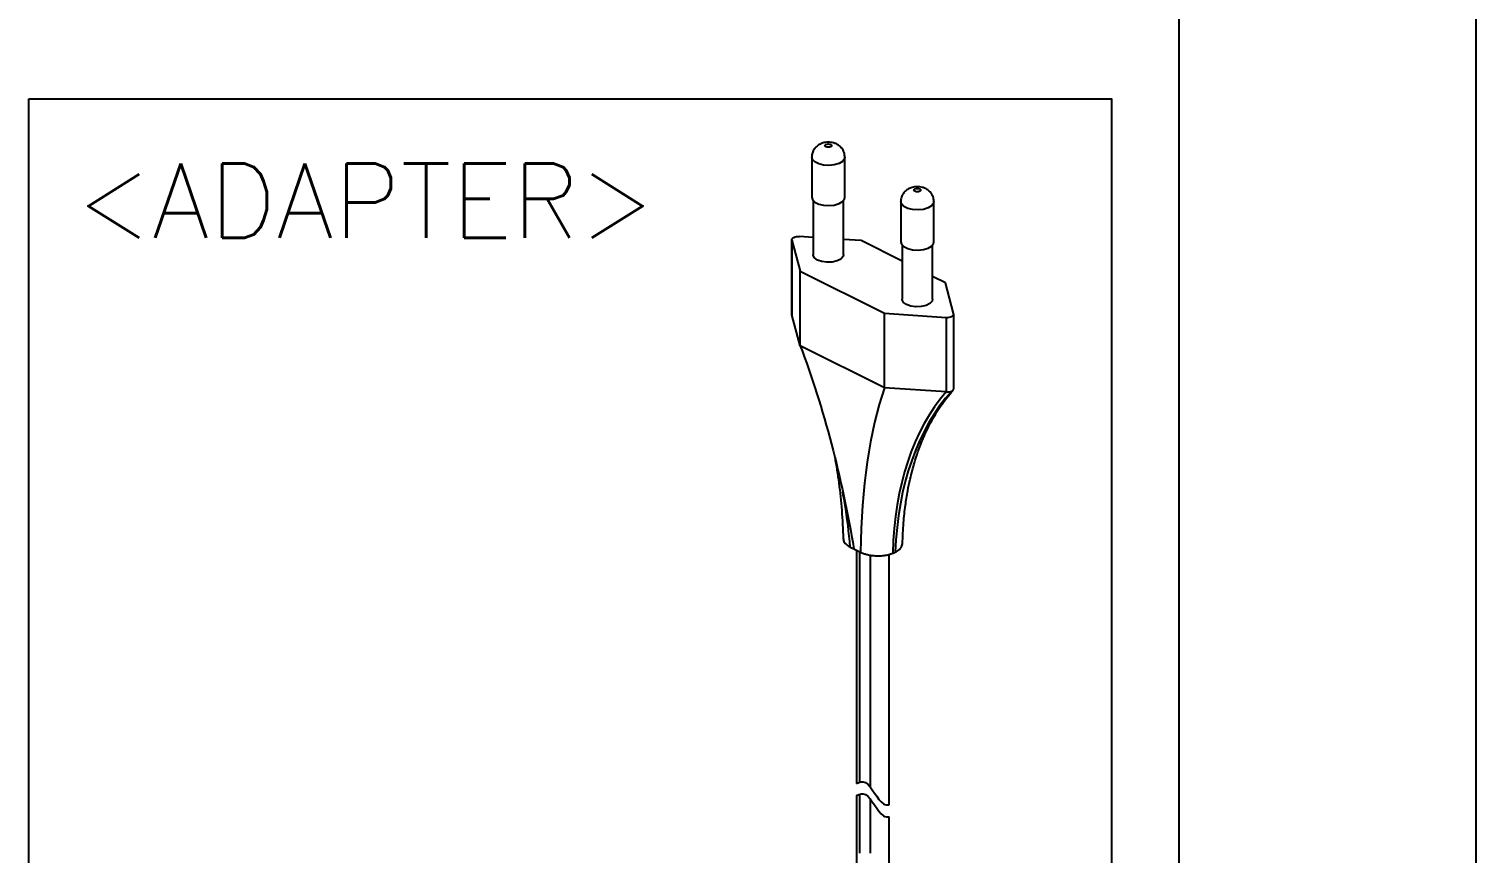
# Model space of a CAD drawing. Extents: x 7948 to 8542, y -4601 to -4181.
# Drawn here: x 8473.8 to 8541.9, y -4288.7 to -4249.9 of the extents above; entities that cross this region are included whole.
import ezdxf

# ---------------------------------------------------------------- set-up
doc = ezdxf.new("R2010")
doc.units = 0
doc.header["$LTSCALE"] = 7
doc.header["$MEASUREMENT"] = 0
doc.layers.get('0').update_dxf_attribs({"color": 2, "linetype": 'CONTINUOUS'})
for name, color, linetype in [('BODY', 7, 'CONTINUOUS'), ('DIM', 2, 'CONTINUOUS'), ('TXT', 4, 'CONTINUOUS')]:
    doc.layers.add(name, color=color, linetype=linetype)
doc.styles.add('GHS', font='romans', dxfattribs={"bigfont": 'ghs'})

# ---------------------------------------------------------------- blocks, each defined once
blk = doc.blocks.new('BORDER')
blk.add_line((1, 0), (1, 1))

msp = doc.modelspace()

# ---------------------------------------------------------------- linework, layer by layer
at = {"linetype": 'Continuous'}
for p, q in [((8510.6431, -4255.93719), (8510.6431, -4257.82859)), ((8512.2031, -4257.82859), (8512.2031, -4255.93719)), ((8510.7055, -4257.98144), (8510.7055, -4260.53059)), ((8512.1407, -4260.53059), (8512.1407, -4257.98144)), ((8514.83483, -4258.03306), (8514.83483, -4259.92446)), ((8516.39483, -4259.92446), (8516.39483, -4258.03306)), ((8509.70934, -4259.82972), (8509.70934, -4263.34229)), ((8509.71208, -4259.85033), (8510.09939, -4261.30275)), ((8509.71208, -4263.36293), (8509.71208, -4259.85033)), ((8510.7055, -4259.71795), (8510.06258, -4259.67509)), ((8512.96742, -4259.86874), (8512.1407, -4259.81363)), ((8514.89723, -4260.83365), (8512.96742, -4259.86874)), ((8514.89723, -4260.07731), (8514.89723, -4262.62646)), ((8516.33243, -4262.62646), (8516.33243, -4260.07731)), ((8510.09939, -4261.30275), (8514.0705, -4263.28831)), ((8510.09939, -4264.81535), (8510.09939, -4261.30275)), ((8516.93853, -4261.8543), (8516.33243, -4261.55125)), ((8517.32584, -4263.30672), (8516.93853, -4261.8543)), ((8509.71165, -4263.34228), (8509.71208, -4263.36293)), ((8510.09939, -4264.81535), (8509.71208, -4263.36293)), ((8514.0705, -4263.28831), (8516.97534, -4263.48197)), ((8514.0705, -4266.80091), (8514.0705, -4263.28831)), ((8517.32858, -4266.83991), (8517.32858, -4263.32733)), ((8516.97534, -4263.48197), (8516.97534, -4266.99456)), ((8514.0705, -4266.80091), (8510.09939, -4264.81535)), ((8516.97534, -4266.99456), (8514.0705, -4266.80091)), ((8512.46, -4274.29453), (8512.62642, -4274.37774)), ((8512.62642, -4274.37774), (8512.94536, -4274.5372)), ((8512.74588, -4274.43747), (8512.74588, -4285.43228)), ((8512.90123, -4285.36334), (8512.90123, -4274.51514)), ((8513.38659, -4274.66722), (8513.38659, -4285.57499)), ((8514.29204, -4286.4307), (8514.29204, -4274.63489)), ((8512.74588, -4285.99508), (8512.74588, -4288.70054)), ((8512.90123, -4288.70054), (8512.90123, -4285.92614)), ((8513.38659, -4286.13779), (8513.38659, -4288.70054)), ((8514.29204, -4288.70054), (8514.29204, -4286.9935)), ((8512.74588, -4288.70054), (8512.74588, -4296.53208)), ((8514.29204, -4296.77476), (8514.29204, -4288.70054))]:
    msp.add_line(p, q, dxfattribs=at)
at = {"color": 1, "ltscale": 0.5}
msp.add_lwpolyline([(8473.78485, -4253.19964), (8524.75248, -4253.19964), (8524.75248, -4364.98281), (8473.78485, -4364.98281)], close=True, dxfattribs=at)
at = {"linetype": 'Continuous', "flags": 128}
for points in [[(8512.2031, -4255.93661), (8512.1865, -4256.01723), (8512.09316, -4256.13683), (8511.92721, -4256.2348), (8511.70663, -4256.30051), (8511.45533, -4256.32686), (8511.20053, -4256.31098), (8510.96986, -4256.25459), (8510.78829, -4256.16381), (8510.67552, -4256.04847), (8510.6431, -4255.93746)], [(8510.6431, -4257.82859), (8510.67552, -4257.93987), (8510.78829, -4258.05521), (8510.96986, -4258.14599), (8511.20053, -4258.20238), (8511.45533, -4258.21826), (8511.70663, -4258.19191), (8511.92721, -4258.1262), (8512.09316, -4258.02823), (8512.1865, -4257.90863), (8512.2031, -4257.82859)], [(8516.39482, -4258.03247), (8516.37822, -4258.11309), (8516.28489, -4258.23269), (8516.11894, -4258.33066), (8515.89836, -4258.39638), (8515.64706, -4258.42272), (8515.39226, -4258.40684), (8515.16159, -4258.35046), (8514.98002, -4258.25968), (8514.86725, -4258.14434), (8514.83483, -4258.03332)], [(8509.71208, -4259.85033), (8509.71081, -4259.81462), (8509.72582, -4259.77969), (8509.75632, -4259.74739), (8509.80073, -4259.71941), (8509.8567, -4259.69721), (8509.9213, -4259.68195), (8509.99115, -4259.67445), (8510.06258, -4259.67509)], [(8514.83483, -4259.92446), (8514.86725, -4260.03574), (8514.98002, -4260.15108), (8515.16159, -4260.24186), (8515.39226, -4260.29824), (8515.64706, -4260.31412), (8515.89836, -4260.28778), (8516.11894, -4260.22206), (8516.28489, -4260.12409), (8516.37822, -4260.00449), (8516.39483, -4259.92446)], [(8512.1407, -4260.53059), (8512.11624, -4260.62346), (8512.01092, -4260.73639), (8511.83469, -4260.8245), (8511.60882, -4260.87717), (8511.36055, -4260.88803), (8511.11983, -4260.85578), (8510.91568, -4260.7843), (8510.77273, -4260.68223), (8510.70823, -4260.56186), (8510.7055, -4260.53059)], [(8516.33243, -4262.62646), (8516.30797, -4262.71932), (8516.20265, -4262.83226), (8516.02642, -4262.92037), (8515.80055, -4262.97303), (8515.55228, -4262.98389), (8515.31155, -4262.95164), (8515.10741, -4262.88017), (8514.96446, -4262.77809), (8514.89996, -4262.65773), (8514.89723, -4262.62646)], [(8516.97534, -4263.48197), (8517.04677, -4263.4826), (8517.11662, -4263.4751), (8517.18123, -4263.45984), (8517.2372, -4263.43764), (8517.2816, -4263.40966), (8517.3121, -4263.37736), (8517.32711, -4263.34243), (8517.32584, -4263.30672)]]:
    msp.add_lwpolyline(points, dxfattribs=at)
at = {"linetype": 'Continuous'}
for points, knots in [([(8511.4231, -4255.23519), (8511.33923, -4255.24133), (8511.22093, -4255.24999), (8511.05615, -4255.30905), (8510.92195, -4255.38338), (8510.78429, -4255.51149), (8510.68548, -4255.68316), (8510.63717, -4255.83506), (8510.64744, -4255.92104), (8510.64939, -4255.93736)], [0, 0, 0, 0, 0.2132946, 0.30083493, 0.44979475, 0.60751694, 0.77830947, 0.95790831, 1, 1, 1, 1]), ([(8511.31279, -4255.45195), (8511.25191, -4255.42151), (8511.25191, -4255.37208), (8511.37367, -4255.3112), (8511.47252, -4255.3112), (8511.53341, -4255.34164)], [0, 0, 0, 0, 0.5, 0.5, 1, 1, 1, 1]), ([(8511.53341, -4255.34164), (8511.59429, -4255.37208), (8511.59429, -4255.42151), (8511.47252, -4255.48239), (8511.37367, -4255.48239), (8511.31279, -4255.45195)], [0, 0, 0, 0, 0.5, 0.5, 1, 1, 1, 1]), ([(8512.1968, -4255.93704), (8512.19505, -4255.88027), (8512.19091, -4255.74664), (8512.09835, -4255.55911), (8511.95977, -4255.40929), (8511.81096, -4255.31781), (8511.63677, -4255.25091), (8511.50571, -4255.24127), (8511.4231, -4255.23519)], [0, 0, 0, 0, 0.14490011, 0.34111311, 0.52106706, 0.66614634, 0.78955059, 1, 1, 1, 1]), ([(8515.61483, -4257.33106), (8515.53096, -4257.3372), (8515.41266, -4257.34586), (8515.24788, -4257.40492), (8515.11368, -4257.47924), (8514.97602, -4257.60736), (8514.87721, -4257.77902), (8514.8289, -4257.93093), (8514.83917, -4258.0169), (8514.84112, -4258.03322)], [0, 0, 0, 0, 0.21329474, 0.300835, 0.44979481, 0.60751697, 0.77830949, 0.95790825, 1, 1, 1, 1]), ([(8515.50452, -4257.54781), (8515.44364, -4257.51737), (8515.44364, -4257.46795), (8515.5654, -4257.40706), (8515.66425, -4257.40706), (8515.72513, -4257.4375)], [0, 0, 0, 0, 0.5, 0.5, 1, 1, 1, 1]), ([(8515.72513, -4257.4375), (8515.78602, -4257.46795), (8515.78602, -4257.51737), (8515.66425, -4257.57825), (8515.5654, -4257.57825), (8515.50452, -4257.54781)], [0, 0, 0, 0, 0.5, 0.5, 1, 1, 1, 1]), ([(8516.38853, -4258.0329), (8516.38678, -4257.97614), (8516.38264, -4257.8425), (8516.29008, -4257.65497), (8516.1515, -4257.50516), (8516.00269, -4257.41367), (8515.8285, -4257.34677), (8515.69744, -4257.33713), (8515.61483, -4257.33106)], [0, 0, 0, 0, 0.14490006, 0.34111307, 0.52106723, 0.6661463, 0.78955077, 1, 1, 1, 1]), ([(8514.91592, -4274.13632), (8514.92895, -4273.80661), (8514.95334, -4273.18929), (8515.04496, -4272.36477), (8515.15304, -4271.68304), (8515.26596, -4271.13537), (8515.37355, -4270.69827), (8515.49485, -4270.26638), (8515.65874, -4269.75964), (8515.90433, -4269.12425), (8516.25094, -4268.39886), (8516.71098, -4267.61984), (8517.1017, -4267.14869), (8517.30726, -4266.90082)], [0, 0, 0, 0, 0.10970866, 0.20540861, 0.28721318, 0.35518432, 0.40935309, 0.45474865, 0.5248514, 0.61489692, 0.72498961, 0.85532204, 1, 1, 1, 1]), ([(8516.97534, -4266.99456), (8516.9992, -4266.99615), (8517.02295, -4266.99631), (8517.07027, -4266.9937), (8517.09402, -4266.99163), (8517.16152, -4266.98032), (8517.20316, -4266.96726), (8517.2372, -4266.95024)], [0, 0, 0, 0, 0.25, 0.25, 0.5, 0.5, 1, 1, 1, 1]), ([(8517.2372, -4266.95024), (8517.25924, -4266.93665), (8517.30334, -4266.90945), (8517.32857, -4266.8689), (8517.32673, -4266.8457), (8517.32628, -4266.83992)], [0, 0, 0, 0, 0.42890905, 0.85781952, 1, 1, 1, 1]), ([(8511.72591, -4270.04475), (8511.79394, -4270.45551), (8511.93497, -4271.30691), (8512.07133, -4272.59663), (8512.10482, -4273.45337), (8512.12196, -4273.89166)], [0, 0, 0, 0, 0.312853155, 0.648474565, 1, 1, 1, 1]), ([(8512.46, -4274.29453), (8512.39112, -4273.61555), (8512.30378, -4272.75466), (8512.13909, -4271.88364), (8512.10429, -4271.69959)], [0, 0, 0, 0, 0.788698305, 1, 1, 1, 1]), ([(8512.12389, -4273.88971), (8512.13592, -4273.95263), (8512.16037, -4274.08043), (8512.31231, -4274.21504), (8512.43014, -4274.27846), (8512.46, -4274.29453)], [0, 0, 0, 0, 0.419951892, 0.853011227, 1, 1, 1, 1]), ([(8514.57792, -4274.5372), (8514.60548, -4274.52246), (8514.72134, -4274.46047), (8514.87445, -4274.32774), (8514.90118, -4274.19957), (8514.91439, -4274.13627)], [0, 0, 0, 0, 0.136436083, 0.573506004, 1, 1, 1, 1]), ([(8514.46026, -4274.58856), (8514.46551, -4274.58657), (8514.47552, -4274.58269), (8514.49422, -4274.57521), (8514.51186, -4274.56784), (8514.5301, -4274.55982), (8514.54425, -4274.5534), (8514.55906, -4274.54649), (8514.57102, -4274.54066), (8514.57792, -4274.5372)], [0, 0, 0, 0, 0.125, 0.25, 0.5, 0.625, 0.75, 0.875, 1, 1, 1, 1])]:
    msp.add_open_spline(points, degree=3, knots=knots, dxfattribs=at)
for points in [[(8510.09939, -4264.81535), (8511.21573, -4267.73652), (8512.07389, -4271.07203), (8512.62642, -4274.37774)], [(8514.0705, -4266.80091), (8513.36704, -4268.81217), (8512.97303, -4271.5216), (8512.94536, -4274.5372)], [(8516.97534, -4266.99456), (8515.41685, -4268.76253), (8514.53691, -4271.41323), (8514.46026, -4274.58856)], [(8517.2372, -4266.95024), (8515.6268, -4268.71395), (8514.69858, -4271.36218), (8514.57792, -4274.5372)], [(8512.94536, -4274.5372), (8512.97788, -4274.55347), (8513.05042, -4274.58588), (8513.18688, -4274.63219), (8513.35662, -4274.67265), (8513.56322, -4274.70145), (8513.80222, -4274.71037), (8514.05235, -4274.69238), (8514.28094, -4274.64896), (8514.40536, -4274.60943), (8514.46026, -4274.58856)]]:
    msp.add_open_spline(points, degree=3, dxfattribs=at)
at = {"layer": 'BODY', "color": 1}
for points in [[(8512.74588, -4285.43229), (8512.89751, -4285.34344), (8513.37257, -4285.25366), (8513.78365, -4286.38169), (8514.19962, -4286.44506), (8514.29204, -4286.43069)], [(8512.74588, -4285.99509), (8512.89751, -4285.90624), (8513.37257, -4285.81646), (8513.78365, -4286.9445), (8514.19962, -4287.00786), (8514.29204, -4286.99349)]]:
    msp.add_open_spline(points, degree=3, knots=[1.04202917, 1.04202917, 1.04202917, 1.04202917, 1.61334726, 2.92725774, 3.282274, 3.282274, 3.282274, 3.282274], dxfattribs=at)
at = {"layer": 'TXT'}
msp.add_line((8527.9229, -4200.20045), (8527.9229, -4590.20045), dxfattribs=at)

# ---------------------------------------------------------------- block references
at = {"xscale": 594, "yscale": 420, "zscale": 594}
msp.add_blockref('BORDER', (7947.9229, -4601.20045), dxfattribs=at)

# ---------------------------------------------------------------- texts
at = {"layer": 'DIM', "style": 'GHS'}
msp.add_text('<ADAPTER>', height=3.5, dxfattribs=at).set_placement((8475.98177, -4259.74059))

doc.saveas('drawing.dxf')
